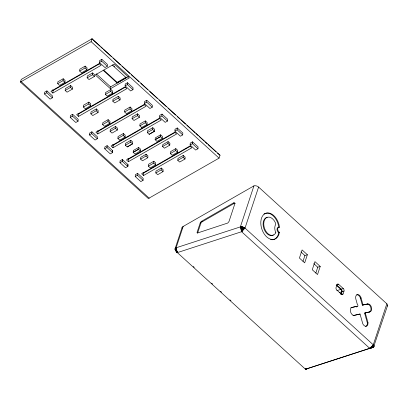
<?xml version="1.0" encoding="UTF-8"?>
<svg xmlns="http://www.w3.org/2000/svg" width="408" height="408" viewBox="0 0 408 408"><rect width="100%" height="100%" fill="white"/><g stroke="black" fill="none" stroke-linecap="round" stroke-linejoin="round"><path stroke-width="0.61" d="M372.999 347.417L369.73 348.335L241.607 231.719L241.898 226.761L240.368 226.899L176.118 247.794C173.584 248.742 176.399 251.68 177.347 252.618L305.47 369.23L373.524 347.157L387.549 305.556M44.543 94.054L44.671 92.177L46.93 90.882L52.505 95.951L52.372 97.828L50.113 99.124L44.543 94.054L46.803 92.754L46.93 90.882M52.872 93.034L50.944 91.28L99.2 63.551L101.128 65.306L52.872 93.034L53.045 90.535L52.275 89.837M57.727 83.686L57.86 81.814L63.189 78.749L65.071 80.458L64.938 82.334L59.604 85.394L57.727 83.686L63.056 80.621L63.189 78.749M65.178 90.469L65.311 88.592L70.64 85.532L72.522 87.241L72.389 89.112L67.055 92.177L65.178 90.469L70.508 87.404L70.64 85.532M70.227 117.433L70.36 115.556L72.619 114.26L78.188 119.33L78.056 121.202L75.801 122.502L70.227 117.433L72.486 116.132L72.619 114.26M79.703 71.058L79.835 69.181L85.165 66.116L87.047 67.83L86.914 69.702L81.585 72.767L79.703 71.058L85.037 67.993L85.165 66.116M78.555 116.413L76.627 114.658L124.884 86.929L126.812 88.684L78.555 116.413L78.729 113.914L77.959 113.215M83.411 107.064L83.543 105.188L88.873 102.127L90.754 103.836L90.622 105.708L85.292 108.773L83.411 107.064L88.745 103.999L88.873 102.127M87.154 77.836L87.287 75.965L92.616 72.899L94.498 74.613L94.365 76.485L89.036 79.55L87.154 77.836L92.489 74.776L92.616 72.899M90.862 113.847L90.994 111.971L96.324 108.911L98.206 110.619L98.073 112.491L92.743 115.556L90.862 113.847L96.196 110.782L96.324 108.911M89.49 134.961L89.622 133.09L91.882 131.794L97.451 136.864L97.323 138.735L95.064 140.036L89.49 134.961L91.749 133.666L91.882 131.794M99.44 62.506L99.567 60.634L101.827 59.333L107.401 64.408L107.268 66.28L105.009 67.58L99.44 62.506L101.694 61.21L101.827 59.333M97.818 133.946L95.895 132.192L144.146 104.463L146.074 106.218L97.818 133.946L97.997 131.447L97.221 130.744M102.673 124.598L102.806 122.721L108.135 119.661L110.017 121.37L109.885 123.242L104.555 126.307L102.673 124.598L108.008 121.533L108.135 119.661M105.386 94.437L105.519 92.56L110.854 89.495L112.73 91.208L112.598 93.08L107.268 96.145L105.386 94.437L110.721 91.372L110.854 89.495M104.734 148.823L104.866 146.946L107.126 145.651L112.7 150.72L112.567 152.592L110.308 153.893L104.734 148.823L106.993 147.523L107.126 145.651M110.456 88.74L95.278 74.924L114.225 64.036L129.402 77.852L110.456 88.74L110.588 86.863L96.329 73.889M110.124 131.381L110.257 129.504L115.586 126.439L117.468 128.153L117.336 130.024L112.006 133.09L110.124 131.381L115.459 128.316L115.586 126.439M112.843 101.215L112.97 99.343L118.305 96.278L120.181 97.991L120.049 99.863L114.719 102.928L112.843 101.215L118.172 98.155L118.305 96.278M126.266 77.102L126.22 77.724L117.101 82.967L117.142 82.345L103.693 70.105M112.567 152.592L112.628 150.679M112.996 147.757L111.068 146.008L159.324 118.274L161.252 120.028L112.996 147.757L113.169 145.263L112.399 144.559M119.784 140.174L117.907 138.46L118.039 136.588L123.369 133.523L125.195 135.186L125.062 137.057M125.123 85.884L125.251 84.012L127.51 82.712L133.084 87.786L132.952 89.658L130.693 90.959L125.123 85.884L127.383 84.589L127.51 82.712M127.944 164.577L127.811 166.454L125.552 167.749L119.983 162.68L120.11 160.803L122.369 159.508L128.01 164.623L127.883 166.495L122.242 161.379L122.369 159.508M124.654 111.965L124.782 110.094L130.116 107.029L131.993 108.742L131.866 110.614L126.531 113.679L124.654 111.965L129.984 108.905L130.116 107.029M119.733 140.123L125.118 137.108L123.236 135.4L123.369 133.523M122.308 161.425L122.441 159.548M130.82 140.306L130.693 142.178L132.569 143.891L127.24 146.956L125.358 145.243L125.491 143.371L130.82 140.306L132.646 141.964L132.513 143.84L127.184 146.906M128.377 161.706L126.454 159.951L174.706 132.223L176.633 133.972L128.377 161.706L128.556 159.207L127.786 158.503M132.105 118.748L132.233 116.877L137.567 113.812L139.444 115.52L139.317 117.397L133.982 120.462L132.105 118.748L137.435 115.683L137.567 113.812M135.226 176.536L135.359 174.66L137.618 173.364L143.188 178.434L143.06 180.311L140.801 181.606L135.226 176.536L137.486 175.236L137.618 173.364M141.765 127.541L139.883 125.832L140.015 123.961L145.345 120.896L147.171 122.553L147.038 124.43M138.659 147.441L138.526 149.313L133.197 152.378L133.324 150.501L138.659 147.441L140.48 149.099L140.352 150.975L135.017 154.035L133.141 152.327L138.47 149.262L140.352 150.975M144.386 103.418L144.514 101.546L146.773 100.246L152.347 105.32L152.215 107.192L149.955 108.492L144.386 103.418L146.645 102.122L146.773 100.246M140.648 159.161L140.775 157.284L146.11 154.219L147.931 155.881L147.803 157.753L142.469 160.818L140.592 159.11L145.977 156.096L146.11 154.219M141.709 127.49L147.094 124.481L145.217 122.767L145.345 120.896M143.555 175.516L141.632 173.762L189.883 146.033L191.811 147.788L143.555 175.516L143.733 173.018L142.958 172.319M152.801 127.678L152.669 129.55L154.545 131.259L149.216 134.324L147.334 132.615L147.466 130.739L152.801 127.678L154.622 129.336L154.489 131.213L149.16 134.273M148.374 166.189L148.502 164.317L153.836 161.252L155.713 162.965L155.586 164.837L150.251 167.902L148.374 166.189L153.704 163.129L153.836 161.252M155.825 172.972L155.953 171.1L161.287 168.035L163.164 169.748L163.037 171.62L157.702 174.685L155.825 172.972L161.155 169.912L161.287 168.035M167.464 121.049L161.889 115.979L162.022 114.102L159.691 115.357L159.63 117.275L165.204 122.349L167.464 121.049L167.591 119.177L162.022 114.102M160.635 134.808L160.507 136.685L155.173 139.745L155.305 137.873L160.635 134.808L162.46 136.471L162.328 138.343L156.998 141.408L155.117 139.699L160.451 136.634L162.328 138.343M162.624 146.528L162.756 144.656L168.086 141.591L169.912 143.254L169.779 145.126L164.45 148.191L162.568 146.477L167.958 143.468L168.086 141.591M170.35 153.561L170.483 151.689L175.812 148.624L177.694 150.333L177.562 152.209L172.227 155.275L170.35 153.561L175.68 150.496L175.812 148.624M174.945 131.177L175.006 129.26L177.266 127.959L182.84 133.034L182.708 134.905L180.448 136.206L174.874 131.131L177.133 129.836L177.266 127.959M177.801 160.344L177.934 158.472L183.263 155.407L185.145 157.116L185.013 158.993L179.678 162.053L177.801 160.344L183.131 157.279L183.263 155.407M190.123 144.988L190.25 143.116L192.51 141.821L198.084 146.89L197.951 148.762L195.692 150.062L190.123 144.988L192.382 143.692L192.51 141.821M175.394 250.079L177.347 252.618L241.607 231.719L242.326 226.817L241.898 226.761M242.326 226.817L245.024 228.077L373.269 344.811L373.978 345.836L373.983 346.576L369.73 348.335L305.47 369.23L306.219 368.684M279.449 227.205L279.327 227.159A2.744 1.775 72 0 0 277.705 229.148A2.744 1.775 72 0 0 279.363 232.279L278.894 234.467A13.709 8.869 72 0 1 264.364 234.202A13.709 8.869 72 0 1 264.608 213.858A13.709 8.869 72 0 1 279.011 224.655L279.449 227.205L278.664 227.378A2.744 1.775 72 0 0 277.042 229.367A2.744 1.775 72 0 0 278.7 232.494L278.231 234.687A13.709 8.869 72 0 1 270.652 239.629M182.167 228.169A3.483 1.994 18.3 0 1 183.177 226.445L253.934 185.88A3.412 1.953 18.3 0 1 258.59 187.063L245.024 228.077L241.607 231.719L242.755 226.909M344 291.067L344.015 291.026A1.826 1.183 72 0 0 343.306 288.578L338.533 284.243A1.826 1.183 72 0 0 336.962 284.815L336.059 287.533A1.826 1.183 72 0 0 336.457 289.68L341.731 294.51A1.826 1.183 72 0 0 343.057 293.928L344 291.067L339.267 292.607M20.4 82.074L21.287 79.392L92.07 38.77L220.024 155.234L219.065 158.131L148.354 198.538L20.4 82.074L91.112 41.667L92.07 38.77M182.152 227.373L175.093 248.717L177.347 252.618L176.118 247.794L183.177 226.445M197.115 232.234L200.297 222.686A2.504 1.26 -47.7 0 1 201.476 221.33L233.376 202.985A2.096 1.056 -47.7 0 1 234.794 203.929L228.98 221.544L227.756 223.038L197.717 232.932A1.805 0.908 -47.7 0 1 197.115 232.234L197.701 232.769A1.805 0.908 -47.7 0 0 197.742 233.152M197.701 232.769L200.879 223.217A2.504 1.26 -47.7 0 1 202.062 221.86L233.957 203.521A2.096 1.056 -47.7 0 1 235.202 203.352M253.934 185.88L240.368 226.899L241.607 231.719L244.718 227.827M302.991 261.329L304.904 255.536L307.372 254.735L302.099 249.936L299.416 258.045L304.689 262.844L307.372 254.735M315.833 273.018L317.745 267.225L320.214 266.424L314.94 261.625L312.258 269.734L317.531 274.533L320.214 266.424M340.777 294.158L341.547 291.832A1.826 1.183 72 0 0 340.838 289.384L336.172 285.131L338.635 284.33M258.59 187.063L386.835 303.792L373.269 344.811L369.73 348.335L373.279 347.305M240.71 226.812L241.607 231.719L243.183 227.037M241.082 226.756L241.607 231.719L243.601 227.195M241.48 226.741L241.607 231.719L243.999 227.378M241.607 231.719L244.377 227.593M373.524 347.157L369.73 348.335L373.519 345.061M373.728 346.989L369.73 348.335L373.718 345.316M373.881 346.79L369.73 348.335L373.876 345.576M374.034 346.341L369.73 348.335L373.978 345.836M53.045 90.535L99.654 63.75M117.142 82.345L125.725 77.408M110.588 86.863L128.449 76.602M78.729 113.914L125.343 87.128M97.997 131.447L144.605 104.662M117.907 138.46L123.236 135.4M139.883 125.832L145.217 122.767M161.889 115.979L159.564 117.234M113.169 145.263L159.783 118.478M125.358 145.243L130.693 142.178M147.334 132.615L152.669 129.55M119.983 162.68L122.242 161.379M128.556 159.207L175.165 132.421M143.733 173.018L190.342 146.237M369.73 348.335L374.034 346.096M306.505 368.725L305.47 369.23L308.586 368.363M306.954 368.684L305.47 369.23L308.234 368.444M220.024 155.234L217.469 153.158M278.725 232.504L279.388 232.29M336.84 290.649L343.276 288.553M343.057 293.928L341.068 294.576L342.026 291.674A1.826 1.183 72 0 0 341.317 289.226L336.651 284.978M356.699 294.811A4.111 2.662 72 0 1 360.412 298.192L361.075 297.978L363.033 304.965L367.725 303.935A4.111 2.662 72 0 1 371.443 307.316A4.111 2.662 72 0 1 369.944 311.845L364.589 313.089L367.302 322.764A4.233 2.739 72 0 1 365.563 326.436M350.875 307.714L356.475 306.408A1.499 0.974 72 0 0 357.821 306.112A1.499 0.974 72 0 0 357.25 304.072L355.863 299.125A4.111 2.662 72 0 1 357.362 294.596A4.111 2.662 72 0 1 361.075 297.978M360.412 298.192L362.37 305.184L363.033 304.965M362.37 305.184L367.725 303.935M360.04 314.022L353.093 315.619L360.04 314.022L362.748 323.692A4.233 2.739 72 0 0 366.226 326.221A4.233 2.739 72 0 0 367.96 322.544L365.252 312.875L364.589 313.089M367.302 322.764L367.96 322.544M356.475 306.408L351.538 307.494A4.233 2.739 72 0 0 350.6 311.901A4.233 2.739 72 0 0 353.751 315.404M365.252 312.875L369.944 311.845M307.448 368.5L307.851 368.49M106.927 147.482L112.496 152.551M91.866 38.837L99.863 46.114M100.807 46.971L102.683 48.685M103.627 49.541L111.624 56.819M113.036 58.104L120.564 64.954M121.972 66.239L129.968 73.517M131.381 74.802L138.909 81.651M140.791 83.365L147.844 89.786M149.726 91.499L157.253 98.348M159.135 100.062L166.194 106.488M168.076 108.197L175.598 115.051M177.48 116.764L179.836 118.901M180.775 119.758L185.477 124.042M186.889 125.327L194.886 132.605M195.83 133.462L198.181 135.604M199.119 136.456L204.296 141.168M205.239 142.025L207.116 143.738M208.06 144.595L216.056 151.873M91.112 41.667L219.065 158.131M113.745 65.708L114.674 66.55M112.307 65.066L126.22 77.724M192.382 143.692L197.951 148.762M101.694 61.21L107.268 66.28M127.383 84.589L132.952 89.658M146.645 102.122L152.215 107.192M177.133 129.836L182.708 134.905M103.188 70.303L117.101 82.967M300.951 251.935L304.904 255.536M313.793 263.624L317.745 267.225M85.037 67.993L86.914 69.702M92.489 74.776L94.365 76.485M110.721 91.372L112.598 93.08M118.172 98.155L120.049 99.863M129.984 108.905L131.866 110.614M137.435 115.683L139.317 117.397M167.902 143.417L169.779 145.126M175.68 150.496L177.562 152.209M183.131 157.279L185.013 158.993M233.376 202.985L233.957 203.521M63.056 80.621L64.938 82.334M70.508 87.404L72.389 89.112M88.745 103.999L90.622 105.708M96.196 110.782L98.073 112.491M108.008 121.533L109.885 123.242M115.459 128.316L117.336 130.024M145.921 156.045L147.803 157.753M153.704 163.129L155.586 164.837M161.155 169.912L163.037 171.62M201.583 221.253L202.169 221.784M200.246 222.783L200.828 223.319M46.803 92.754L52.372 97.828M72.486 116.132L78.056 121.202M91.749 133.666L97.323 138.735M137.486 175.236L143.06 180.311M21.313 81.773L149.267 198.237M175.613 250.354L176.817 251.476M193.29 266.47L194.228 267.327M211.645 283.172L212.583 284.029M220.585 291.312L221.524 292.169M229.995 299.88L230.938 300.737M175.226 249.798L177.347 252.618L175.817 247.921M175.879 250.619L177.347 252.618L175.562 248.079M175.109 249.512L177.347 252.618L175.353 248.268M175.047 249.237L177.347 252.618L175.195 248.482M175.042 248.972L177.347 252.618M278.786 227.419L278.348 224.869A13.709 8.869 72 0 0 263.945 214.072M386.835 303.792A3.188 1.826 18.3 0 1 387.09 306.143M273.436 234.947A9.425 6.1 72 0 1 263.9 228.704A9.425 6.1 72 0 1 267.184 217.352M367.062 304.149A4.111 2.662 72 0 1 370.78 307.53A4.111 2.662 72 0 1 369.281 312.059M357.025 306.602A1.499 0.974 72 0 1 355.812 306.627M275.828 232.58L275.318 233.565A9.425 6.1 72 0 1 265.771 231.05A9.425 6.1 72 0 1 265.924 218.05A9.425 6.1 72 0 1 275.446 222.829L275.726 224.446A7.023 4.544 72 0 0 275.783 232.499L275.828 232.58"/></g></svg>
